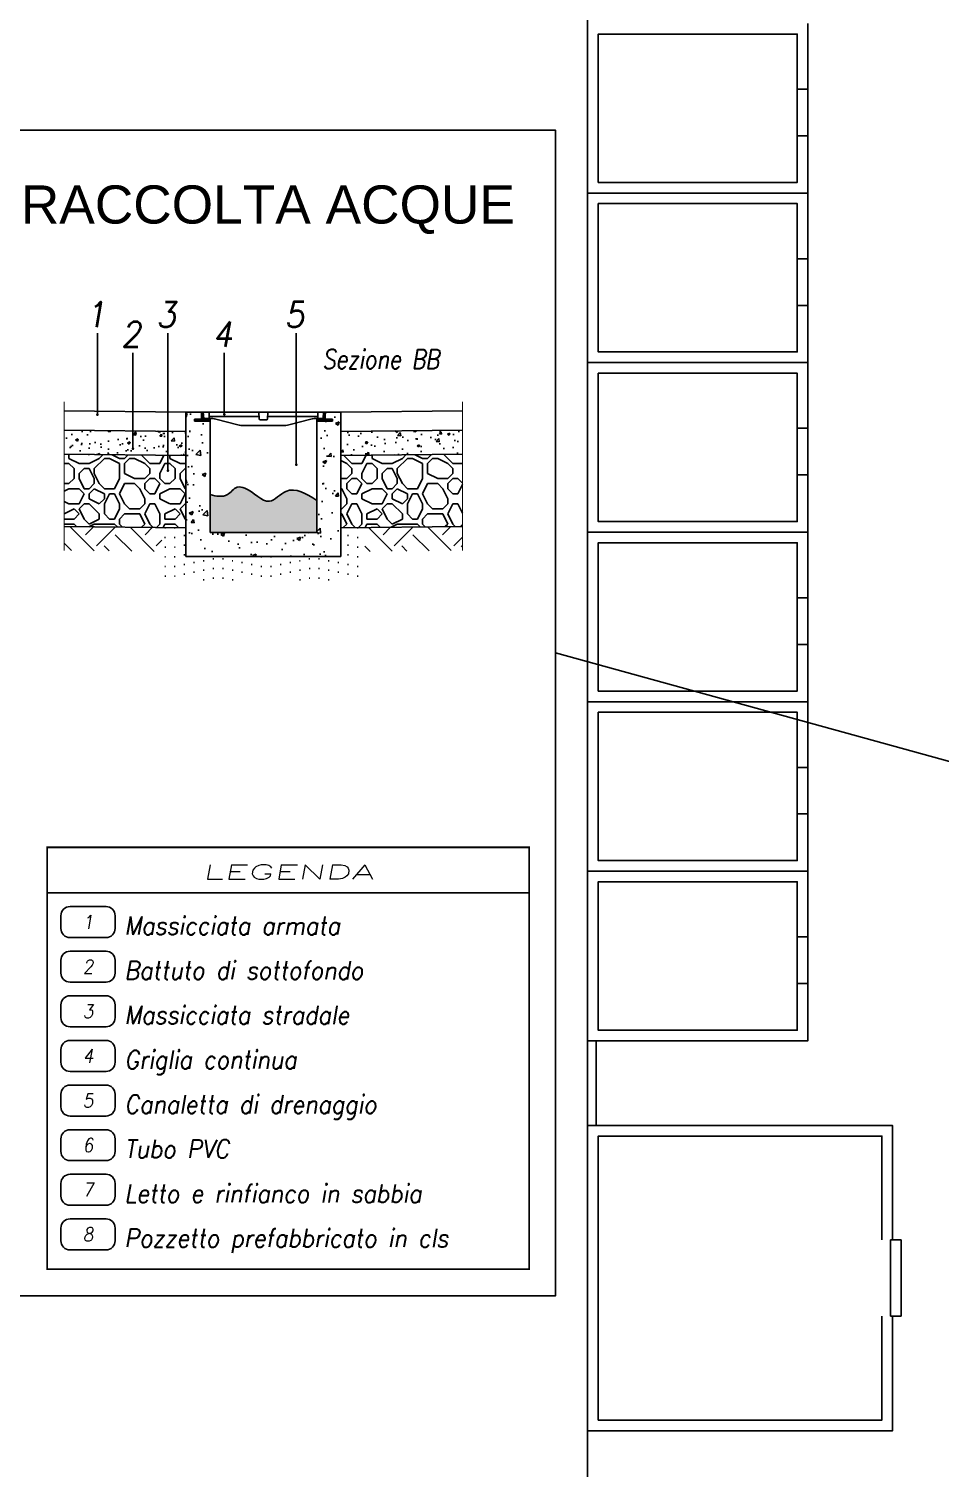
# Model space of a CAD drawing. Header units: millimetres. Extents: x 4085 to 4872, y 1447 to 1654.
# Drawn here: x 4416 to 4426.76, y 1625.31 to 1642.29 of the extents above; entities that cross this region are included whole.
import ezdxf
from ezdxf.enums import TextEntityAlignment as Align

# ---------------------------------------------------------------- set-up
doc = ezdxf.new("R2010")
doc.units = ezdxf.units.MM
doc.linetypes.add('TRATTO-PUNTO', pattern=[1, 0.5, -0.25, 0, -0.25])
for name, color, linetype in [('01', 4, 'Continuous'), ('02', 3, 'Continuous'), ('04', 1, 'Continuous'), ('LEGENDA', 7, 'Continuous'), ('scritte', 6, 'Continuous')]:
    doc.layers.add(name, color=color, linetype=linetype)
doc.styles.add('ROMANS', font='romans.shx', dxfattribs={"width": 0.8, "oblique": 10})
doc.styles.get("Standard").update_dxf_attribs({"font": 'arial.ttf'})
pattern_1 = [(90, (4402.0434, 1622.137), (-1.192464, 1.192464), [0.119246, -0.17887, 0.059623, -0.17887, 0.059623, -0.596232]), (90, (4401.9242, 1622.7332), (-1.192464, 1.192464), [0.059623, -1.13284]), (90, (4401.8645, 1622.3755), (-1.192464, 1.192464), [0.059623, -0.119246, 0.059623, -0.95397]), (90, (4401.8049, 1622.9717), (-1.192464, 1.192464), [0.119246, -1.07322]), (90, (4401.7453, 1623.0909), (-1.192464, 1.192464), [0.059623, -1.13284]), (90, (4401.626, 1622.7332), (-1.192464, 1.192464), [0.119246, -1.07322]), (90, (4401.5664, 1622.137), (-1.192464, 1.192464), [0.059623, -0.119246, 0.059623, -0.298116, 0.17887, -0.476986]), (90, (4401.4472, 1622.9717), (-1.192464, 1.192464), [0.119246, -1.07322]), (90, (4401.3876, 1622.2562), (-1.192464, 1.192464), [0.119246, -0.059623, 0.059623, -0.476986, 0.059623, -0.417362]), (90, (4401.3279, 1622.1966), (-1.192464, 1.192464), [0.059623, -1.13284]), (90, (4401.2683, 1622.614), (-1.192464, 1.192464), [0.059623, -0.059623, 0.059623, -1.013594]), (90, (4401.2087, 1622.4351), (-1.192464, 1.192464), [0.059623, -1.13284]), (90, (4401.149, 1623.2102), (-1.192464, 1.192464), [0.059623, -1.13284]), (90, (4401.0894, 1622.6736), (-1.192464, 1.192464), [0.059623, -0.476986, 0.059623, -0.596232]), (90, (4401.0298, 1622.6736), (-1.192464, 1.192464), [0.119246, -1.07322]), (90, (4400.9702, 1622.9121), (-1.192464, 1.192464), [0.119246, -1.07322]), (90, (4400.9106, 1622.1966), (-1.192464, 1.192464), [0.059623, -0.715478, 0.119246, -0.298116]), (180, (4401.5068, 1622.137), (-1.192464, -1.192464), [0.238493, -0.238493, 0.119246, -0.596232]), (180, (4401.5068, 1622.1966), (-1.192464, -1.192464), [0.059623, -0.417362, 0.119246, -0.596232]), (180, (4401.8049, 1622.2562), (-1.192464, -1.192464), [0.17887, -1.013594]), (180, (4401.8049, 1622.3158), (-1.192464, -1.192464), [0.119246, -1.07322]), (180, (4401.9838, 1622.3755), (-1.192464, -1.192464), [0.059623, -0.715478, 0.059623, -0.059623, 0.119246, -0.17887]), (180, (4401.9838, 1622.4947), (-1.192464, -1.192464), [0.059623, -0.417362, 0.059623, -0.655855]), (180, (4401.5068, 1622.5543), (-1.192464, -1.192464), [0.119246, -0.17887, 0.059623, -0.059623, 0.119246, -0.655855]), (180, (4401.7453, 1622.614), (-1.192464, -1.192464), [0.119246, -0.655855, 0.059623, -0.35774]), (180, (4401.9838, 1622.6736), (-1.192464, -1.192464), [0.059623, -0.059623, 0.119246, -0.95397]), (180, (4401.2087, 1622.7928), (-1.192464, -1.192464), [0.059623, -1.13284]), (180, (4401.2087, 1622.8524), (-1.192464, -1.192464), [0.119246, -0.119246, 0.059623, -0.059623, 0.119246, -0.715478]), (180, (4401.7453, 1622.9121), (-1.192464, -1.192464), [0.059623, -0.059623, 0.059623, -0.119246, 0.059623, -0.834725]), (180, (4401.3279, 1623.0909), (-1.192464, -1.192464), [0.238493, -0.95397]), (180, (4401.4472, 1623.1506), (-1.192464, -1.192464), [0.238493, -0.17887, 0.119246, -0.655855]), (180, (4401.9242, 1623.2102), (-1.192464, -1.192464), [0.059623, -0.17887, 0.119246, -0.834725]), (180, (4401.8049, 1623.2698), (-1.192464, -1.192464), [0.17887, -1.013594]), (135, (4402.0434, 1622.61395), (-1.192464, 1e-16), [0.08432, -1.60208]), (135, (4401.9838, 1623.2698), (-1.192464, 1e-16), [0.08432, -1.43344, 0.08432, -0.08432]), (135, (4401.9242, 1622.4947), (-1.192464, 1e-16), [0.08432, -0.674553, 0.08432, -0.843207]), (135, (4401.9242, 1622.7928), (-1.192464, 1e-16), [0.08432, -1.349122, 0.08432, -0.168638]), (135, (4401.9242, 1622.85245), (-1.192464, 1e-16), [0.168638, -0.674553, 0.168638, -0.67457]), (135, (4401.8049, 1622.5543), (-1.192464, 1e-16), [0.084307, -0.758884, 0.084307, -0.084307, 0.084307, -0.590286]), (135, (4401.7453, 1623.1506), (-1.192464, 1e-16), [0.08432, -0.08432, 0.08432, -1.43344]), (135, (4401.6857, 1622.3158), (-1.192464, 1e-16), [0.08432, -1.01183, 0.08432, -0.50593]), (135, (4401.5664, 1623.2698), (-1.192464, 1e-16), [0.084307, -0.084307, 0.084307, -0.337277, 0.084307, -1.011893]), (135, (4401.38755, 1622.5543), (-1.192464, 1e-16), [0.08432, -1.60208]), (135, (4401.3279, 1622.2562), (-1.192464, 1e-16), [0.16864, -1.51776]), (135, (4401.2087, 1622.137), (-1.192464, 1e-16), [0.08432, -0.08432, 0.08432, -1.433441]), (135, (4401.0298, 1622.7928), (-1.192464, 1e-16), [0.08432, -1.60208]), (135, (4400.9106, 1623.1506), (-1.192464, 1e-16), [0.08432, -1.60208]), (225, (4401.9242, 1622.6736), (-1.192464, 1e-16), [0.08432, -1.60208]), (225, (4401.9242, 1622.7332), (-1.192464, 1e-16), [0.08432, -1.60208]), (225, (4401.8645, 1622.3755), (-1.192464, 1e-16), [0.08432, -0.337277, 0.168638, -1.096165]), (225, (4401.8645, 1622.137), (-1.192464, 1e-16), [0.08432, -1.60208]), (225, (4401.6857, 1622.9121), (-1.192464, 1e-16), [0.08432, -0.67456, 0.08432, -0.8432]), (225, (4401.6857, 1622.9717), (-1.192464, 1e-16), [0.084307, -0.505962, 0.084307, -0.505843, 0.084307, -0.421671]), (225, (4401.62604, 1622.2562), (-1.192464, 1e-16), [0.08432, -1.60208]), (225, (4401.5664, 1623.2102), (-1.192464, 1e-16), [0.168614, -0.421596, 0.084307, -0.084307, 0.084307, -0.843267]), (225, (4401.38755, 1622.4351), (-1.192464, 1e-16), [0.08432, -1.60208]), (225, (4401.38755, 1622.9121), (-1.192464, 1e-16), [0.16864, -1.51776]), (225, (4401.38755, 1622.9717), (-1.192464, 1e-16), [0.08432, -1.60208]), (225, (4401.2683, 1622.61395), (-1.192464, 1e-16), [0.08432, -1.60208]), (225, (4401.0894, 1622.2562), (-1.192464, 1e-16), [0.08432, -1.60208]), (225, (4401.0894, 1623.2102), (-1.192464, 1e-16), [0.08432, -1.60208]), (116.565, (4402.0434, 1622.2562), (-5e-10, 1.192464), [0.13332, -2.533113]), (116.565, (4401.92416, 1622.13697), (-5e-10, 1.192464), [0.13332, -2.533113]), (116.565, (4401.86454, 1622.13697), (-5e-10, 1.192464), [0.13332, -2.533113]), (116.565, (4401.86454, 1622.4351), (-5e-10, 1.192464), [0.13332, -2.533113]), (116.565, (4401.62604, 1622.37546), (-5e-10, 1.192464), [0.13332, -2.533113]), (116.565, (4401.5664, 1622.37546), (-5e-10, 1.192464), [0.13332, -2.533113]), (116.565, (4401.32793, 1622.61395), (-5e-10, 1.192464), [0.13332, -2.533113]), (116.565, (4401.2683, 1622.6736), (-5e-10, 1.192464), [0.13332, -2.533113]), (116.565, (4401.14906, 1622.1966), (-5e-10, 1.192464), [0.13332, -2.533113]), (116.565, (4401.14906, 1622.55433), (-5e-10, 1.192464), [0.13332, -2.533113]), (153.435, (4402.0434, 1623.15056), (-1.192464, 6e-11), [0.13332, -2.533113]), (153.435, (4401.86454, 1622.85245), (-1.192464, 6e-11), [0.13332, -2.533113]), (153.435, (4401.7453, 1622.6736), (-1.192464, 6e-11), [0.13332, -2.533113]), (153.435, (4401.5664, 1622.85245), (-1.192464, 6e-11), [0.13332, -2.533113]), (153.435, (4401.5664, 1622.91207), (-1.192464, 6e-11), [0.13332, -2.533113]), (153.435, (4401.38755, 1622.4947), (-1.192464, 6e-11), [0.13332, -2.533113]), (153.435, (4401.32793, 1622.37546), (-1.192464, 6e-11), [0.13332, -2.533113]), (153.435, (4401.08943, 1622.85245), (-1.192464, 6e-11), [0.13332, -2.533113]), (153.435, (4400.9702, 1622.37546), (-1.192464, 6e-11), [0.13332, -2.533113]), (206.565, (4401.32793, 1622.1966), (-1.192464, -5e-10), [0.13332, -2.533113]), (206.565, (4401.32793, 1622.91207), (-1.192464, -5e-10), [0.13332, -2.533113]), (206.565, (4401.2683, 1622.13697), (-1.192464, -5e-10), [0.13332, -2.533113]), (206.565, (4401.08943, 1623.09094), (-1.192464, -5e-10), [0.13332, -2.533113]), (206.565, (4401.0298, 1622.31584), (-1.192464, -5e-10), [0.13332, -2.533113]), (206.565, (4400.9702, 1622.55433), (-1.192464, -5e-10), [0.13332, -2.533113]), (243.435, (4402.0434, 1622.61395), (-5e-10, -1.192464), [0.13332, -2.533113]), (243.435, (4401.92416, 1622.37546), (-5e-10, -1.192464), [0.13332, -2.533113]), (243.435, (4401.86454, 1623.2102), (-5e-10, -1.192464), [0.13332, -2.533113]), (243.435, (4401.7453, 1623.09094), (-5e-10, -1.192464), [0.13332, -2.533113]), (243.435, (4401.62604, 1622.61395), (-5e-10, -1.192464), [0.13332, -2.533113]), (243.435, (4401.5664, 1622.31584), (-5e-10, -1.192464), [0.13332, -2.533113]), (243.435, (4401.5664, 1622.6736), (-5e-10, -1.192464), [0.13332, -2.533113]), (243.435, (4401.4472, 1622.4947), (-5e-10, -1.192464), [0.13332, -2.533113]), (243.435, (4401.14906, 1622.4947), (-5e-10, -1.192464), [0.13332, -2.533113]), (243.435, (4400.91057, 1622.13697), (-5e-10, -1.192464), [0.13332, -2.533113]), (243.435, (4400.91057, 1622.85245), (-5e-10, -1.192464), [0.13332, -2.533113]), (243.435, (4400.91057, 1622.9717), (-5e-10, -1.192464), [0.13332, -2.533113])]
pattern_2 = [(50, (4402.0434, 1622.13697), (0.3054668, -0.026725), [0.031941, -0.351351]), (355, (4402.0434, 1622.13697), (-0.0590914, 0.3203436), [0.0255528, -0.2810808]), (100.4514, (4402.06886, 1622.13474), (0.2463756, 0.2936185), [0.0271457, -0.2986024]), (46.1842, (4402.0434, 1622.22214), (0.4545166, -0.070491), [0.0479115, -0.5270265]), (96.6356, (4402.0813, 1622.21627), (0.398054, 0.414857), [0.0407185, -0.4479035]), (351.1842, (4402.0434, 1622.22214), (0.398054, 0.414858), [0.038329, -0.421621]), (21, (4402.086, 1622.20085), (0.2542108, -0.1714673), [0.031941, -0.351351]), (326, (4402.086, 1622.20085), (0.103623, 0.308827), [0.0255528, -0.2810808]), (71.4514, (4402.10718, 1622.18656), (0.357834, 0.1373593), [0.0271457, -0.2986024]), (37.5, (4402.04341, 1622.13697), (0.00517864, 0.14177283), [0, -0.2776738, 0, -0.2853396, 0, -0.2821455]), (7.5, (4402.0434, 1622.13697), (0.1120361, 0.1679721), [0, -0.1626862, 0, -0.2712856, 0, -0.1075347]), (327.5, (4401.94843, 1622.13697), (0.2273443, -0.00960567), [0, -0.10647, 0, -0.3321864, 0, -0.4407858]), (317.5, (4401.90585, 1622.13697), (0.2483673, 0.0426327), [0, -0.138411, 0, -0.2206058, 0, -0.3130218])]

msp = doc.modelspace()

# ---------------------------------------------------------------- hatches: boundary and pattern name
h = msp.add_hatch()
h.set_pattern_fill('AR-CONC', color=256, scale=0.062462, style=0)
h.set_pattern_definition([(50, (4402.0434, 1622.13697), (0.448018, -0.0391965), [0.046847, -0.515315]), (355, (4402.0434, 1622.13697), (-0.086667, 0.469837), [0.0374774, -0.412252]), (100.4514, (4402.08074, 1622.1337), (0.361351, 0.4306405), [0.039814, -0.43795]), (46.1842, (4402.0434, 1622.2619), (0.666624, -0.103387), [0.07027, -0.772972]), (96.6356, (4402.09896, 1622.2533), (0.583813, 0.608457), [0.05972, -0.656925]), (351.1842, (4402.0434, 1622.2619), (0.583812, 0.608458), [0.056216, -0.618378]), (21, (4402.10587, 1622.23066), (0.3728425, -0.2514854), [0.046847, -0.515315]), (326, (4402.10587, 1622.23066), (0.151981, 0.452946), [0.0374774, -0.412252]), (71.4514, (4402.13694, 1622.2097), (0.524823, 0.20146), [0.039814, -0.43795]), (37.5, (4402.0434, 1622.13697), (0.0075953, 0.2079335), [0, -0.4072548, 0, -0.418498, 0, -0.4138134]), (7.5, (4402.0434, 1622.13697), (0.1643195, 0.246359), [0, -0.2386064, 0, -0.3978855, 0, -0.1577176]), (327.5, (4401.90411, 1622.13697), (0.3334383, -0.0140883), [0, -0.156156, 0, -0.4872067, 0, -0.6464858]), (317.5, (4401.84165, 1622.13697), (0.364272, 0.062528), [0, -0.2030028, 0, -0.3235552, 0, -0.4590986])])
h.paths.add_polyline_path([(4418.1378, 1637.66), (4417.9532, 1637.66), (4417.9532, 1637.6855), (4418.0384, 1637.6855), (4418.0384, 1637.7679), (4417.8539, 1637.7679), (4417.8539, 1636.0643), (4419.6823, 1636.0643), (4419.6823, 1637.7679), (4419.4978, 1637.7679), (4419.4978, 1637.6855), (4419.5829, 1637.6855), (4419.5829, 1637.66), (4419.3984, 1637.66), (4419.3984, 1636.3483), (4418.1378, 1636.3483)])
h = msp.add_hatch()
h.set_pattern_fill('ANSI31', color=256, scale=0.056784, style=0)
h.set_pattern_definition([(45, (4400.19873, 1629.563415), (-0.005019044, 0.005019044), [])])
h.paths.add_polyline_path([(4418.0526, 1637.6855), (4418.0526, 1637.7679), (4418.0384, 1637.7679), (4418.0384, 1637.6855), (4417.9532, 1637.6855), (4417.9532, 1637.66), (4418.1378, 1637.66), (4418.1378, 1637.6855)])
h = msp.add_hatch()
h.set_pattern_fill('ANSI31', color=256, scale=0.056784, style=0)
h.set_pattern_definition([(135, (4437.337443, 1629.563415), (0.005019044, 0.005019044), [])])
h.paths.add_polyline_path([(4419.3984, 1637.6855), (4419.3984, 1637.66), (4419.5829, 1637.66), (4419.5829, 1637.6855), (4419.4978, 1637.6855), (4419.4978, 1637.7679), (4419.4836, 1637.7679), (4419.4836, 1637.6855)])
h = msp.add_hatch()
h.set_pattern_fill('AR-CONC', color=256, scale=0.042588, style=0)
h.set_pattern_definition(pattern_2)
h.paths.add_polyline_path([(4417.8539, 1637.5407), (4416.4178, 1637.5551), (4416.4178, 1637.2712), (4417.8539, 1637.2568)])
h = msp.add_hatch()
h.set_pattern_fill('AR-CONC', color=256, scale=0.042588, style=0)
h.set_pattern_definition(pattern_2)
h.paths.add_polyline_path([(4419.6823, 1637.5407), (4421.1184, 1637.5551), (4421.1184, 1637.2712), (4419.6823, 1637.2568)])
h = msp.add_hatch()
h.set_pattern_fill('AGGREGAT', color=256, scale=1.192464, angle=90, style=0)
h.set_pattern_definition(pattern_1)
h.paths.add_polyline_path([(4417.8539, 1637.2568), (4416.4178, 1637.2712), (4416.4178, 1636.4194), (4417.8539, 1636.405)])
h = msp.add_hatch()
h.set_pattern_fill('AGGREGAT', color=256, scale=1.192464, angle=90, style=0)
h.set_pattern_definition(pattern_1)
h.paths.add_polyline_path([(4419.6823, 1637.2568), (4421.1184, 1637.2712), (4421.1184, 1636.4194), (4419.6823, 1636.405)])
h = msp.add_hatch(color=5)
h.dxf.hatch_style = 1
h.set_gradient(color1=(173, 221, 247), color2=(39, 118, 187))
edge = h.paths.add_edge_path()
edge.add_spline(control_points=[(4419.3984, 1636.7263), (4419.2732, 1636.8051), (4419.0731, 1636.9311), (4418.8092, 1636.6151), (4418.6349, 1636.8621), (4418.4346, 1636.8996), (4418.3384, 1636.7482), (4418.2117, 1636.7774), (4418.1378, 1636.7945)], knot_values=[0, 0, 0, 0, 0.379416, 0.6066176, 0.9377893, 1.0260082, 1.1722611, 1.3770025, 1.3770025, 1.3770025, 1.3770025], degree=3, periodic=0)
edge.add_line((4418.1378, 1636.7945), (4418.1378, 1636.3483))
edge.add_line((4418.1378, 1636.3483), (4419.3984, 1636.3483))
edge.add_line((4419.3984, 1636.3483), (4419.3984, 1636.7263))
h = msp.add_hatch()
h.set_pattern_fill('EARTH', color=256, scale=1.98744, angle=45, style=0)
h.set_pattern_definition([(45, (4402.0434, 1622.13697), (4e-17, 0.702666), [0.49686, -0.49686]), (45, (4401.91166, 1622.2687), (4e-17, 0.702666), [0.49686, -0.49686]), (45, (4401.7799, 1622.40047), (4e-17, 0.702666), [0.49686, -0.49686]), (135, (4401.7799, 1622.4883), (-0.702666, 1e-16), [0.49686, -0.49686]), (135, (4401.91166, 1622.62005), (-0.702666, 1e-16), [0.49686, -0.49686]), (135, (4402.0434, 1622.7518), (-0.702666, 1e-16), [0.49686, -0.49686])])
h.paths.add_polyline_path([(4417.5699, 1636.4079), (4416.4178, 1636.4194), (4416.4178, 1636.1355), (4417.5699, 1636.1239)])
h.paths.add_polyline_path([(4421.1184, 1636.4194), (4419.9662, 1636.4079), (4419.9662, 1636.1239), (4421.1184, 1636.1355)])
h = msp.add_hatch()
h.set_pattern_fill('GEOL8', color=256, scale=1.13568, style=0)
h.set_pattern_definition([(0, (4402.04341, 1623.27265), (1.13568, 0.113568), [0.0113568, -0.5564832, 0.0113568, -0.5564832]), (0, (4402.15697, 1622.27325), (1.13568, 0.113568), [0.0113568, -0.3293472, 0.0113568, -0.7836192]), (0, (4402.27054, 1622.29596), (1.13568, 0.113568), [0.0113568, -0.1022112, 0.0113568, -1.0107552]), (0, (4402.72481, 1622.22782), (1.13568, 0.113568), [0.0113568, -0.3293472, 0.0113568, -0.7836192]), (0, (4402.83838, 1622.20511), (1.13568, 0.113568), [0.0113568, -0.1022112, 0.0113568, -1.0107552])])
h.paths.add_polyline_path([(4419.9662, 1636.4079), (4419.6823, 1636.405), (4419.6823, 1636.0643), (4417.8539, 1636.0643), (4417.8539, 1636.405), (4417.5699, 1636.4079), (4417.5699, 1635.7804), (4419.9662, 1635.7804)])

# ---------------------------------------------------------------- linework, layer by layer
for p, q in [((4417.8539, 1637.7679), (4416.4178, 1637.7822)), ((4417.8539, 1637.7679), (4418.0761, 1637.7679)), ((4417.8539, 1637.7679), (4417.8539, 1636.0643)), ((4418.0384, 1637.7679), (4418.0526, 1637.7679)), ((4418.0384, 1637.7679), (4418.0384, 1637.6855)), ((4418.0526, 1637.7679), (4418.0526, 1637.6855)), ((4418.0583, 1637.7679), (4418.064, 1637.6912)), ((4418.0583, 1637.7679), (4419.4779, 1637.7679)), ((4418.1264, 1637.7679), (4418.1264, 1637.6912)), ((4418.1264, 1637.717), (4418.7172, 1637.717)), ((4418.7141, 1637.7679), (4418.7188, 1637.6902)), ((4418.822, 1637.7679), (4418.8173, 1637.6902)), ((4418.8189, 1637.717), (4419.4097, 1637.717)), ((4419.4097, 1637.7679), (4419.4097, 1637.6912)), ((4419.6823, 1637.7679), (4419.4601, 1637.7679)), ((4419.4779, 1637.7679), (4419.4722, 1637.6912)), ((4419.4836, 1637.7679), (4419.4836, 1637.6855)), ((4419.4978, 1637.7679), (4419.4836, 1637.7679)), ((4419.4978, 1637.7679), (4419.4978, 1637.6855)), ((4419.6823, 1637.7679), (4421.1184, 1637.7822)), ((4419.6823, 1637.7679), (4419.6823, 1636.0643)), ((4417.8539, 1637.5407), (4416.4178, 1637.5551)), ((4417.9532, 1637.6855), (4418.0384, 1637.6855)), ((4417.9532, 1637.6855), (4417.9532, 1637.66)), ((4417.9532, 1637.66), (4418.1378, 1637.66)), ((4418.0526, 1637.6855), (4418.1378, 1637.6855)), ((4418.064, 1637.6912), (4418.1701, 1637.6912)), ((4418.1378, 1637.6855), (4418.1378, 1637.66)), ((4418.1378, 1637.66), (4418.1378, 1636.3483)), ((4418.466, 1637.6166), (4418.207, 1637.6863)), ((4418.5029, 1637.6117), (4419.0332, 1637.6117)), ((4418.733, 1637.677), (4418.8032, 1637.677)), ((4419.0701, 1637.6166), (4419.3292, 1637.6863)), ((4419.4722, 1637.6912), (4419.3661, 1637.6912)), ((4419.3984, 1637.6855), (4419.3984, 1637.66)), ((4419.4836, 1637.6855), (4419.3984, 1637.6855)), ((4419.5829, 1637.66), (4419.3984, 1637.66)), ((4419.3984, 1637.66), (4419.3984, 1636.3483)), ((4419.5829, 1637.6855), (4419.4978, 1637.6855)), ((4419.5829, 1637.6855), (4419.5829, 1637.66)), ((4419.6823, 1637.5407), (4421.1184, 1637.5551)), ((4417.8539, 1637.2568), (4416.4178, 1637.2712)), ((4419.6823, 1637.2568), (4421.1184, 1637.2712)), ((4417.8539, 1636.405), (4416.4178, 1636.4194)), ((4418.1378, 1636.3483), (4419.3984, 1636.3483)), ((4419.6823, 1636.405), (4421.1184, 1636.4194)), ((4417.8539, 1636.0643), (4419.6823, 1636.0643))]:
    msp.add_line(p, q)
at = {"color": 5}
msp.add_line((4422.2168, 1634.9269), (4439.5826, 1630.1491), dxfattribs=at)
msp.add_lwpolyline([(4406.2965, 1641.093), (4422.2168, 1641.093), (4422.2168, 1627.3456), (4406.2965, 1627.3456)], close=True, dxfattribs=at)
at = {"linetype": 'TRATTO-PUNTO', "ltscale": 70, "const_width": 0.0114}
for points in [[(4416.4178, 1637.8904), (4416.4178, 1636.1355)], [(4421.1184, 1637.8904), (4421.1184, 1636.1355)]]:
    msp.add_lwpolyline(points, dxfattribs=at)
for centre, radius, start, end in [((4418.1701, 1637.5492), 0.142, 74.93151, 90), ((4418.5029, 1637.7537), 0.142, 254.93151, 270), ((4418.733, 1637.6912), 0.0142, 184.23639, 270), ((4418.8032, 1637.6912), 0.0142, 270, 355.76361), ((4419.0332, 1637.7537), 0.142, 270, 285.06849), ((4419.3661, 1637.5492), 0.142, 90, 105.06849)]:
    msp.add_arc(centre, radius, start, end)
at = {"color": 5}
msp.add_spline([(4419.3984, 1636.7263), (4419.0344, 1636.8334), (4418.8396, 1636.7166), (4418.5473, 1636.8723), (4418.4596, 1636.8821), (4418.3425, 1636.7945), (4418.1378, 1636.7945)], degree=3, dxfattribs=at)
at = {"layer": '01'}
for p, q in [((4425.0702, 1641.0275), (4425.0702, 1641.5775)), ((4425.1952, 1641.0275), (4425.1952, 1641.5775)), ((4425.0702, 1639.0275), (4425.0702, 1639.5775)), ((4425.1952, 1639.0275), (4425.1952, 1639.5775)), ((4425.0702, 1637.0275), (4425.0702, 1637.5775)), ((4425.1952, 1637.0275), (4425.1952, 1637.5775)), ((4425.0702, 1635.0275), (4425.0702, 1635.5775)), ((4425.1952, 1635.0275), (4425.1952, 1635.5775)), ((4425.0702, 1633.0275), (4425.0702, 1633.5775)), ((4425.1952, 1633.0275), (4425.1952, 1633.5775)), ((4425.0702, 1631.0275), (4425.0702, 1631.5775)), ((4425.1952, 1631.0275), (4425.1952, 1631.5775)), ((4426.1702, 1627.1025), (4426.1702, 1628.0025)), ((4426.2952, 1628.0025), (4426.2952, 1627.1025))]:
    msp.add_line(p, q, dxfattribs=at)
at = {"layer": '02'}
msp.add_line((4422.6952, 1629.3525), (4422.6952, 1630.3525), dxfattribs=at)
at = {"layer": '04'}
for p, q in [((4422.5952, 1610.1578), (4422.5952, 1649.6934)), ((4422.5952, 1642.3525), (4422.5952, 1640.3525)), ((4425.1952, 1641.5775), (4425.1952, 1642.3525)), ((4425.0702, 1641.5775), (4425.1952, 1641.5775)), ((4425.0702, 1641.0275), (4425.1952, 1641.0275)), ((4422.5952, 1640.3525), (4422.5952, 1638.3525)), ((4425.1952, 1639.5775), (4425.1952, 1640.3525)), ((4425.0702, 1639.5775), (4425.1952, 1639.5775)), ((4425.0702, 1639.0275), (4425.1952, 1639.0275)), ((4422.5952, 1638.3525), (4422.5952, 1636.3525)), ((4425.1952, 1637.5775), (4425.1952, 1638.3525)), ((4425.0702, 1637.5775), (4425.1952, 1637.5775)), ((4425.0702, 1637.0275), (4425.1952, 1637.0275)), ((4422.5952, 1636.3525), (4422.5952, 1634.3525)), ((4425.1952, 1635.5775), (4425.1952, 1636.3525)), ((4425.0702, 1635.5775), (4425.1952, 1635.5775)), ((4425.0702, 1635.0275), (4425.1952, 1635.0275)), ((4422.5952, 1634.3525), (4422.5952, 1632.3525)), ((4425.1952, 1633.5775), (4425.1952, 1634.3525)), ((4425.0702, 1633.5775), (4425.1952, 1633.5775)), ((4425.0702, 1633.0275), (4425.1952, 1633.0275)), ((4422.5952, 1632.3525), (4422.5952, 1630.3525)), ((4425.1952, 1631.5775), (4425.1952, 1632.3525)), ((4425.0702, 1631.5775), (4425.1952, 1631.5775)), ((4425.0702, 1631.0275), (4425.1952, 1631.0275)), ((4426.2952, 1628.0025), (4426.1702, 1628.0025)), ((4426.2952, 1627.1025), (4426.1702, 1627.1025))]:
    msp.add_line(p, q, dxfattribs=at)
for points in [[(4425.0702, 1641.5775), (4425.0702, 1642.2275), (4422.7202, 1642.2275), (4422.7202, 1640.4775), (4425.0702, 1640.4775), (4425.0702, 1641.0275)], [(4422.5952, 1640.3525), (4425.1952, 1640.3525), (4425.1952, 1641.0275)], [(4425.0702, 1639.5775), (4425.0702, 1640.2275), (4422.7202, 1640.2275), (4422.7202, 1638.4775), (4425.0702, 1638.4775), (4425.0702, 1639.0275)], [(4422.5952, 1638.3525), (4425.1952, 1638.3525), (4425.1952, 1639.0275)], [(4425.0702, 1637.5775), (4425.0702, 1638.2275), (4422.7202, 1638.2275), (4422.7202, 1636.4775), (4425.0702, 1636.4775), (4425.0702, 1637.0275)], [(4422.5952, 1636.3525), (4425.1952, 1636.3525), (4425.1952, 1637.0275)], [(4425.0702, 1635.5775), (4425.0702, 1636.2275), (4422.7202, 1636.2275), (4422.7202, 1634.4775), (4425.0702, 1634.4775), (4425.0702, 1635.0275)], [(4422.5952, 1634.3525), (4425.1952, 1634.3525), (4425.1952, 1635.0275)], [(4425.0702, 1633.5775), (4425.0702, 1634.2275), (4422.7202, 1634.2275), (4422.7202, 1632.4775), (4425.0702, 1632.4775), (4425.0702, 1633.0275)], [(4422.5952, 1632.3525), (4425.1952, 1632.3525), (4425.1952, 1633.0275)], [(4425.0702, 1631.5775), (4425.0702, 1632.2275), (4422.7202, 1632.2275), (4422.7202, 1630.4775), (4425.0702, 1630.4775), (4425.0702, 1631.0275)], [(4422.5952, 1630.3525), (4425.1952, 1630.3525), (4425.1952, 1631.0275)], [(4426.1952, 1628.0025), (4426.1952, 1629.3525), (4422.5952, 1629.3525), (4422.5952, 1625.7525), (4426.1952, 1625.7525), (4426.1952, 1627.1025)], [(4426.0702, 1628.0025), (4426.0702, 1629.2275), (4422.7202, 1629.2275), (4422.7202, 1625.8775), (4426.0702, 1625.8775), (4426.0702, 1627.1025)]]:
    msp.add_lwpolyline(points, dxfattribs=at)
at = {"layer": 'LEGENDA', "color": 3}
for p, q in [((4416.8084, 1638.6988), (4416.8084, 1637.7381)), ((4417.6415, 1638.6988), (4417.6415, 1637.0777)), ((4419.1564, 1638.6988), (4419.1564, 1637.1473)), ((4417.2281, 1638.4672), (4417.2281, 1637.3359)), ((4418.3063, 1638.4672), (4418.3063, 1637.7408))]:
    msp.add_line(p, q, dxfattribs=at)
at = {"layer": 'LEGENDA', "color": 5, "const_width": 0.0153}
for points in [[(4416.8084, 1637.7457, 1), (4416.8084, 1637.7304, 1)], [(4418.3063, 1637.7484, 1), (4418.3063, 1637.7331, 1)], [(4417.2281, 1637.3436, 1), (4417.2281, 1637.3283, 1)], [(4417.6415, 1637.0854, 1), (4417.6415, 1637.0701, 1)], [(4419.1564, 1637.155, 1), (4419.1564, 1637.1397, 1)]]:
    msp.add_lwpolyline(points, format="xyb", close=True, dxfattribs=at)
at = {"layer": 'LEGENDA', "color": 3, "const_width": 0.0215}
msp.add_lwpolyline([(4416.2146, 1632.6339), (4421.9044, 1632.6339), (4421.9044, 1627.6578), (4416.2146, 1627.6578)], close=True, dxfattribs=at)
msp.add_lwpolyline([(4416.2146, 1632.0966), (4421.9044, 1632.0966)], dxfattribs=at)
at = {"layer": 'LEGENDA', "color": 3}
for points in [[(4416.3782, 1631.828), (4416.3782, 1631.6777, 0.4142136), (4416.4856, 1631.5702), (4416.9106, 1631.5702, 0.4142136), (4417.0181, 1631.6777), (4417.0181, 1631.828, 0.4142136), (4416.9106, 1631.9354), (4416.4856, 1631.9354, 0.4142136)], [(4416.3782, 1631.3016), (4416.3782, 1631.1513, 0.4142136), (4416.4856, 1631.0439), (4416.9106, 1631.0439, 0.4142136), (4417.0181, 1631.1513), (4417.0181, 1631.3016, 0.4142136), (4416.9106, 1631.4091), (4416.4856, 1631.4091, 0.4142136)], [(4416.3782, 1630.7752), (4416.3782, 1630.625, 0.4142136), (4416.4856, 1630.5175), (4416.9106, 1630.5175, 0.4142136), (4417.0181, 1630.625), (4417.0181, 1630.7752, 0.4142136), (4416.9106, 1630.8827), (4416.4856, 1630.8827, 0.4142136)], [(4416.3782, 1630.2489), (4416.3782, 1630.0986, 0.4142136), (4416.4856, 1629.9912), (4416.9106, 1629.9912, 0.4142136), (4417.0181, 1630.0986), (4417.0181, 1630.2489, 0.4142136), (4416.9106, 1630.3563), (4416.4856, 1630.3563, 0.4142136)], [(4416.3782, 1629.7225), (4416.3782, 1629.5722, 0.4142136), (4416.4856, 1629.4648), (4416.9106, 1629.4648, 0.4142136), (4417.0181, 1629.5722), (4417.0181, 1629.7225, 0.4142136), (4416.9106, 1629.83), (4416.4856, 1629.83, 0.4142136)], [(4416.3782, 1629.1961), (4416.3782, 1629.0459, 0.4142136), (4416.4856, 1628.9384), (4416.9106, 1628.9384, 0.4142136), (4417.0181, 1629.0459), (4417.0181, 1629.1961, 0.4142136), (4416.9106, 1629.3036), (4416.4856, 1629.3036, 0.4142136)], [(4416.3782, 1628.6698), (4416.3782, 1628.5195, 0.4142136), (4416.4856, 1628.4121), (4416.9106, 1628.4121, 0.4142136), (4417.0181, 1628.5195), (4417.0181, 1628.6698, 0.4142136), (4416.9106, 1628.7772), (4416.4856, 1628.7772, 0.4142136)], [(4416.3782, 1628.1434), (4416.3782, 1627.9932, 0.4142136), (4416.4856, 1627.8857), (4416.9106, 1627.8857, 0.4142136), (4417.0181, 1627.9932), (4417.0181, 1628.1434, 0.4142136), (4416.9106, 1628.2509), (4416.4856, 1628.2509, 0.4142136)]]:
    msp.add_lwpolyline(points, format="xyb", close=True, dxfattribs=at)

# ---------------------------------------------------------------- texts
at = {"style": 'ROMANS', "oblique": 10, "width": 0.8}
msp.add_text('Sezione BB', height=0.22714, dxfattribs=at).set_placement((4419.4638, 1638.2781))
at = {"layer": 'LEGENDA', "color": 3, "style": 'ROMANS', "oblique": 10, "width": 0.9}
for s, height, p in [('1', 0.3, (4416.786, 1638.9185)), ('3', 0.3, (4417.6191, 1638.9185)), ('5', 0.3, (4419.134, 1638.9185)), ('2', 0.3, (4417.2057, 1638.6868)), ('4', 0.3, (4418.2839, 1638.6868)), ('1', 0.1612, (4416.6981, 1631.7528)), ('2', 0.1612, (4416.6981, 1631.2265)), ('3', 0.1612, (4416.6981, 1630.7001)), ('4', 0.1612, (4416.6981, 1630.1737)), ('5', 0.1612, (4416.6981, 1629.6474)), ('6', 0.1612, (4416.6981, 1629.121)), ('7', 0.1612, (4416.6981, 1628.5946)), ('8', 0.1612, (4416.6981, 1628.0683))]:
    msp.add_text(s, height=height, dxfattribs=at).set_placement(p, align=Align.MIDDLE)
at = {"layer": 'LEGENDA', "color": 3, "style": 'ROMANS', "oblique": 10, "width": 2}
msp.add_text('LEGENDA', height=0.17193, dxfattribs=at).set_placement((4419.0595, 1632.2575), align=Align.CENTER)
at = {"layer": 'LEGENDA', "color": 3, "style": 'ROMANS', "oblique": 10, "width": 0.9}
for s, height, p in [('Massicciata armata', 0.214912, (4417.1279, 1631.6017)), ('Battuto di sottofondo', 0.214912, (4417.1279, 1631.0754)), ('Massicciata stradale', 0.214912, (4417.1279, 1630.549)), ('Griglia continua', 0.214912, (4417.1279, 1630.0226)), ('Canaletta di drenaggio', 0.214912, (4417.1279, 1629.4963)), ('Tubo PVC ', 0.21491, (4417.1279, 1628.9699)), ('Letto e rinfianco in sabbia', 0.214912, (4417.1279, 1628.4435)), ('Pozzetto prefabbricato in cls', 0.214912, (4417.1279, 1627.9172))]:
    msp.add_text(s, height=height, dxfattribs=at).set_placement(p)
at = {"layer": 'scritte', "insert": (4407.7664, 1640.4424), "char_height": 0.45, "attachment_point": 1}
msp.add_mtext_dynamic_manual_height_columns('PARTICOLARE GRIGLIE DI RACCOLTA ACQUE', width=66.145037, gutter_width=12.5, heights=[0.493], dxfattribs=at)

doc.saveas('drawing.dxf')
